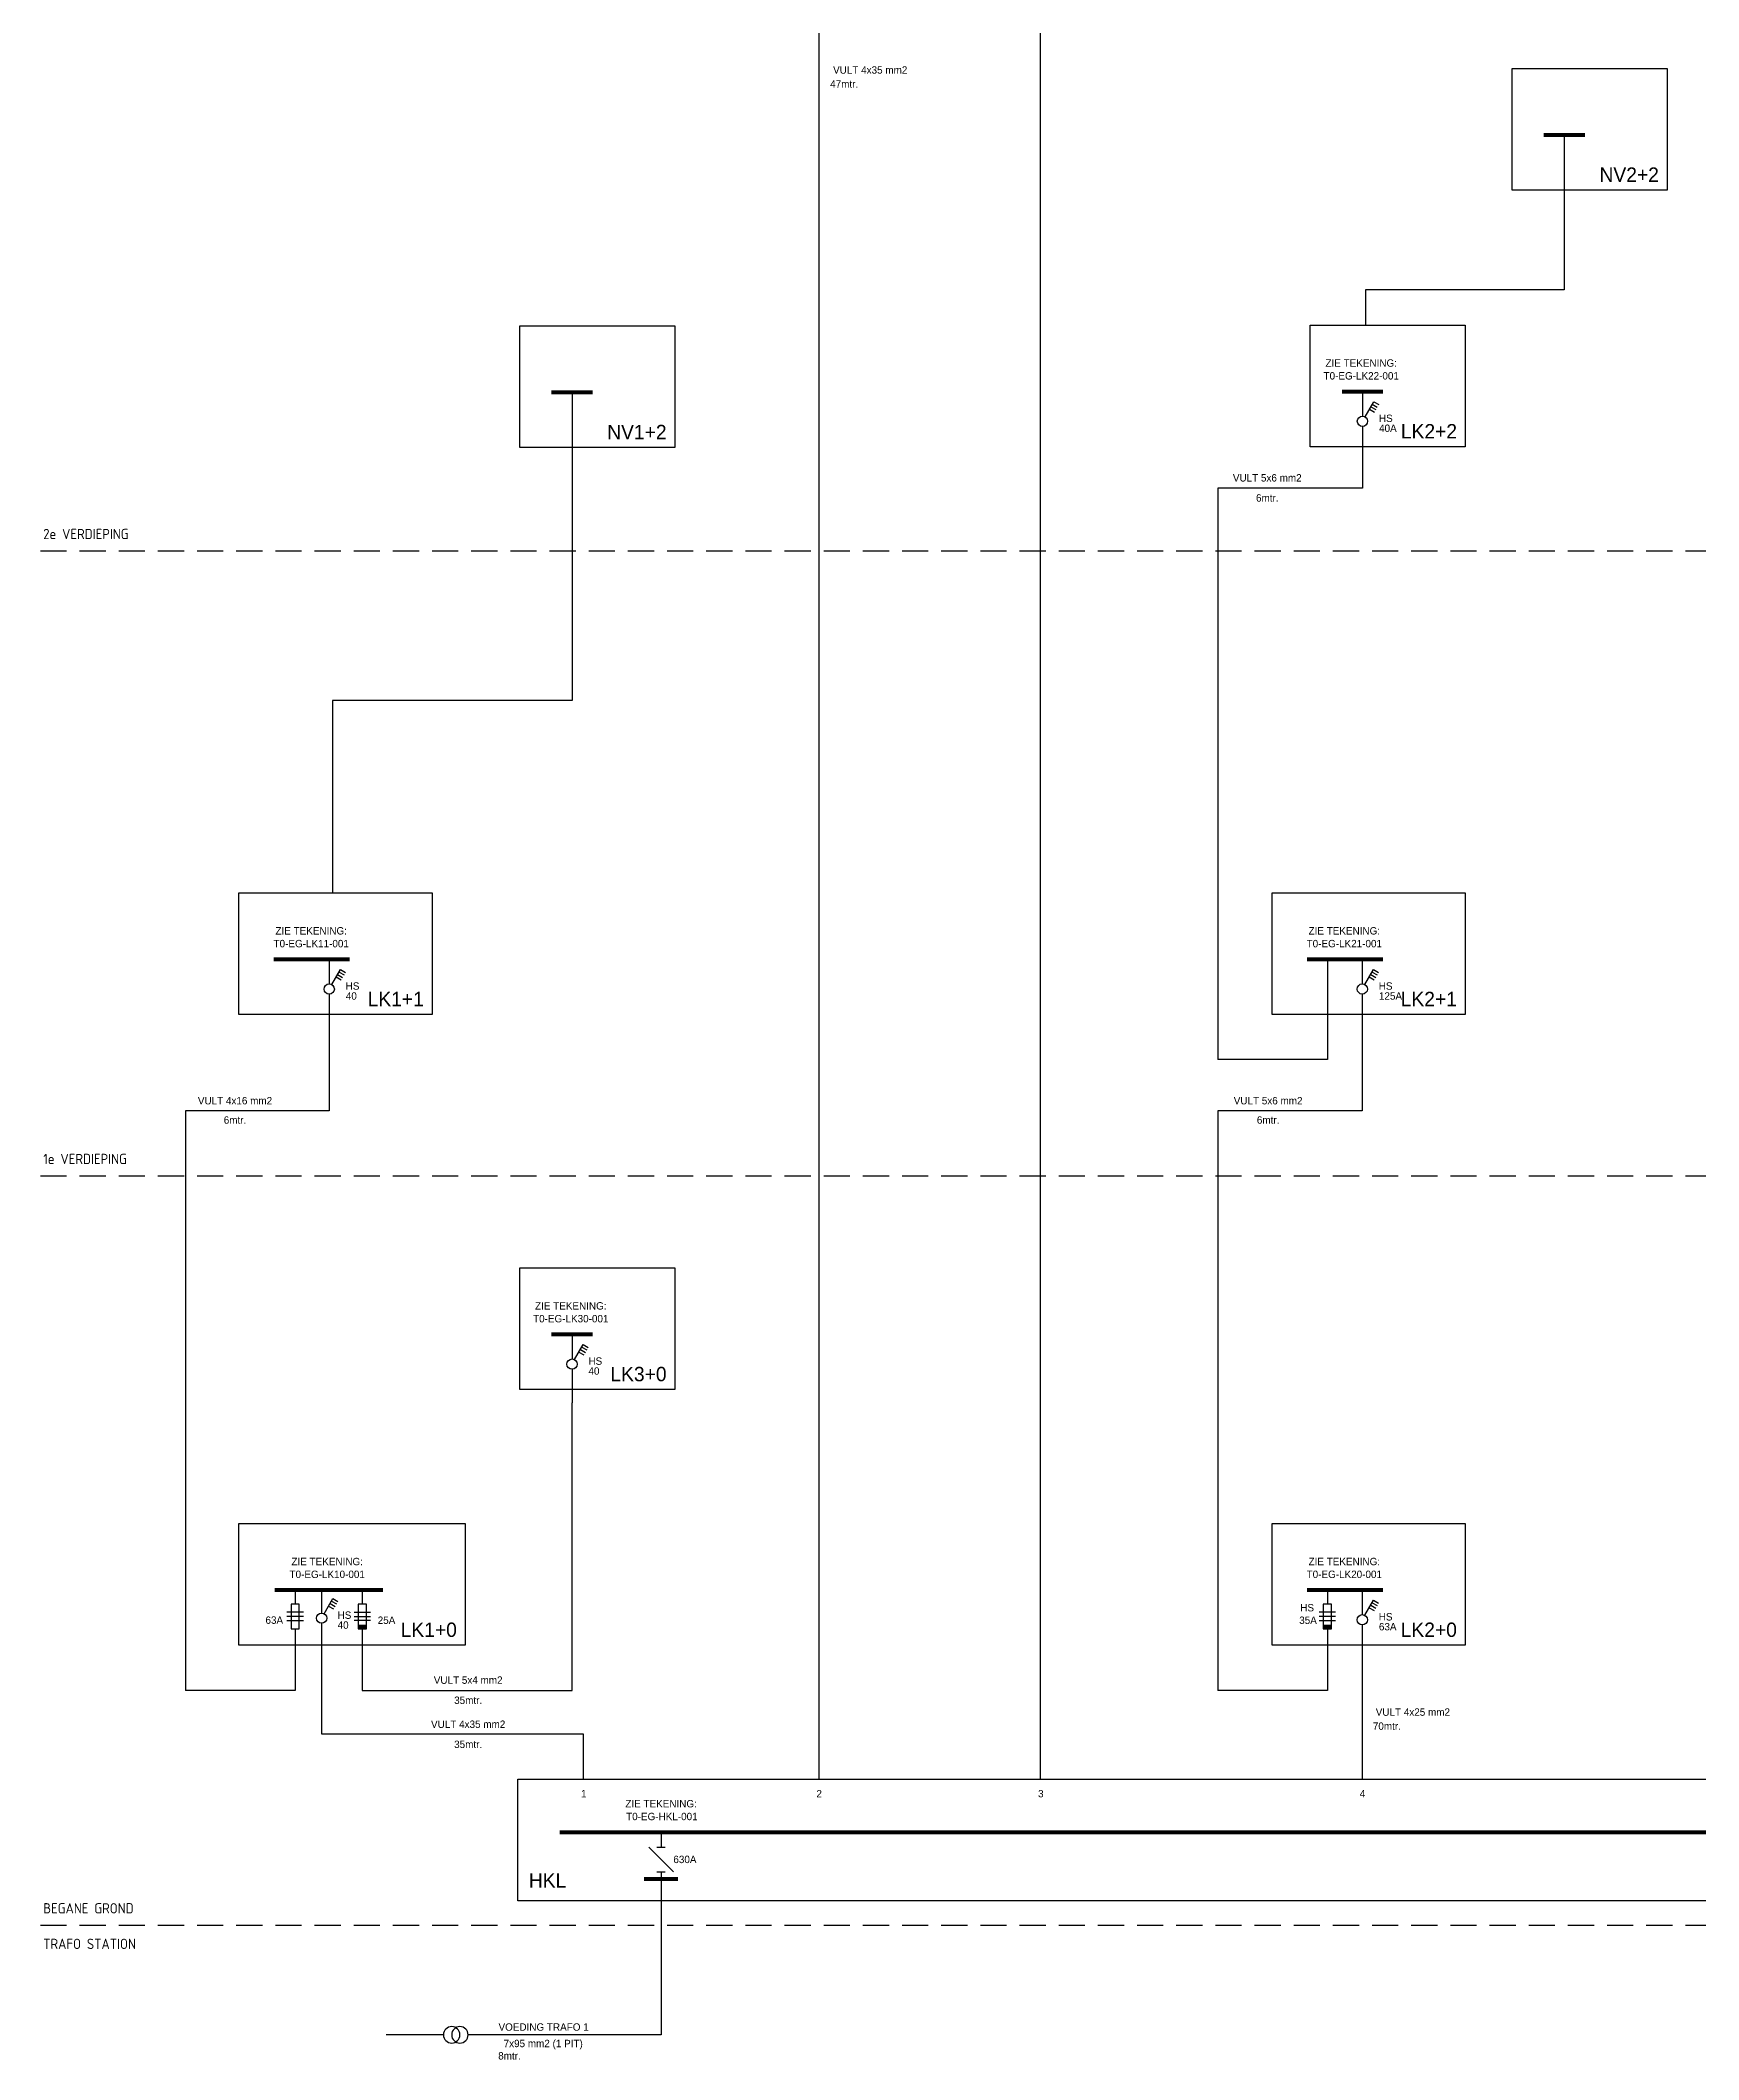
# Model space of a CAD drawing. Header units: millimetres. Extents: x 0 to 1470, y -33 to 858.
# Drawn here: x 0 to 403.3, y -32.7 to 458.4 of the extents above; entities that cross this region are included whole.
import ezdxf
from ezdxf.enums import TextEntityAlignment as Align

# ---------------------------------------------------------------- set-up
doc = ezdxf.new("R2010")
doc.units = ezdxf.units.MM
doc.linetypes.add('HIDDEN', pattern=[9.525, 6.35, -3.175])
doc.layers.get('0').update_dxf_attribs({"linetype": 'CONTINUOUS'})
for name, color, linetype in [('BL$4----_STEMPEL', 7, 'CONTINUOUS'), ('EL$1----', 3, 'CONTINUOUS'), ('EL-62-BLK', 3, 'CONTINUOUS'), ('EL6311--', 3, 'CONTINUOUS')]:
    doc.layers.add(name, color=color, linetype=linetype)
doc.styles.add('BURO-018', font='BUROFONT.shx', dxfattribs={"height": 1.8})
doc.styles.add('BURO-025', font='BUROFONT.shx', dxfattribs={"height": 2.5})
doc.styles.add('BURO-035', font='BUROFONT.shx', dxfattribs={"height": 3.5})
doc.styles.get("Standard").update_dxf_attribs({"font": 'ISOCP'})

# ---------------------------------------------------------------- blocks, each defined once
blk = doc.blocks.new('0713B5')
at = {"color": 0, "linetype": 'Continuous'}
for p, q in [((3, -6), (-3, 0)), ((-1, 0), (1, 0)), ((-1, -6), (1, -6))]:
    blk.add_line(p, q, dxfattribs=at)
at = {"color": 0, "linetype": 'Continuous', "style": 'BURO-018', "flags": 1}
for tag, p in [('E_ID', (0, 0)), ('E_MATCODE', (0, -5))]:
    blk.add_attdef(tag, p, '', height=1.8, dxfattribs=at)
at = {"color": 0, "linetype": 'Continuous', "style": 'BURO-018'}
blk.add_attdef('E_KODE', text='', height=1.8, dxfattribs=at).set_placement((3, -3), align=Align.MIDDLE_LEFT)
blk = doc.blocks.new('072102B')
at = {"color": 0, "linetype": 'Continuous'}
for p, q in [((1, 0), (-1, 0)), ((-1, 0), (-1, -6)), ((1, -6), (1, 0)), ((-1, -6), (1, -6))]:
    blk.add_line(p, q, dxfattribs=at)
blk.add_solid([(1, -5), (1, -6), (-1, -5), (-1, -6)], dxfattribs=at)
at = {"color": 0, "linetype": 'Continuous', "style": 'BURO-018', "flags": 1}
for tag, p in [('E_ID', (0, 0)), ('E_MATCODE', (0, -5))]:
    blk.add_attdef(tag, p, '', height=1.8, dxfattribs=at)
at = {"color": 0, "linetype": 'Continuous', "style": 'BURO-018'}
blk.add_attdef('E_KODE', text='', height=1.8, dxfattribs=at).set_placement((-3, -3), align=Align.MIDDLE_RIGHT)
blk = doc.blocks.new('0721013F')
at = {"color": 0, "linetype": 'Continuous'}
for p, q in [((-2, -2), (2, -2)), ((-2, -3), (2, -3)), ((2, -4), (-2, -4))]:
    blk.add_line(p, q, dxfattribs=at)
blk = doc.blocks.new('072101A')
at = {"color": 0, "linetype": 'Continuous'}
for p, q in [((1, 0), (-1, 0)), ((-1, 0), (-1, -6)), ((1, -6), (1, 0)), ((-1, -6), (1, -6))]:
    blk.add_line(p, q, dxfattribs=at)
at = {"color": 0, "linetype": 'Continuous', "style": 'BURO-018', "flags": 1}
for tag, p in [('E_ID', (0, 0)), ('E_MATCODE', (0, -5))]:
    blk.add_attdef(tag, p, '', height=1.8, dxfattribs=at)
at = {"color": 0, "linetype": 'Continuous', "style": 'BURO-018'}
blk.add_attdef('E_KODE', text='', height=1.8, dxfattribs=at).set_placement((-3, -3), align=Align.MIDDLE_RIGHT)
blk = doc.blocks.new('1114A3A')
at = {"color": 0, "linetype": 'Continuous'}
for p, q in [((0.62, 1.08), (2.74, 4.75)), ((1.69, 2.93), (2.9, 2.23)), ((2.04, 3.54), (3.25, 2.84)), ((2.39, 4.14), (3.6, 3.44)), ((2.74, 4.75), (3.95, 4.05))]:
    blk.add_line(p, q, dxfattribs=at)
blk.add_circle((0, 0), 1.25, dxfattribs=at)
at = {"color": 0, "linetype": 'Continuous', "style": 'BURO-018', "flags": 1}
for tag, p in [('E_ID', (0, 0.08)), ('E_MATCODE', (0, -4.92))]:
    blk.add_attdef(tag, p, '', height=1.8, dxfattribs=at)
at = {"color": 0, "linetype": 'Continuous', "style": 'BURO-018'}
blk.add_attdef('E_IGS', text='', height=1.8, dxfattribs=at).set_placement((3, 0.08), align=Align.MIDDLE_LEFT)
blk = doc.blocks.new('060901')
at = {"color": 0, "linetype": 'Continuous'}
for centre in [(0, 1), (0, -1)]:
    blk.add_circle(centre, 2, dxfattribs=at)
at = {"color": 0, "linetype": 'Continuous', "style": 'BURO-018', "flags": 1}
for tag, p in [('E_ID', (0, 0)), ('E_MATCODE', (0, -3))]:
    blk.add_attdef(tag, p, '', height=1.8, dxfattribs=at)
at = {"color": 0, "linetype": 'Continuous', "style": 'BURO-018'}
blk.add_attdef('E_KODE', text='', height=1.8, dxfattribs=at).set_placement((3, 0), align=Align.MIDDLE_LEFT)

msp = doc.modelspace()

# ---------------------------------------------------------------- linework, layer by layer
at = {"layer": 'EL$1----'}
for p, q in [((243.13, 761.7), (243.13, 35.46)), ((189.28, 484.74), (189.28, 35.46)), ((370.59, 434.98), (370.59, 429.4)), ((370.59, 429.4), (370.59, 418.74)), ((370.59, 418.74), (370.59, 397.74)), ((370.59, 397.74), (322.28, 397.74)), ((322.28, 397.74), (322.28, 389.15)), ((129.28, 372.38), (129.28, 364.3)), ((321.51, 372.57), (321.51, 366.99)), ((129.28, 364.3), (129.28, 356.15)), ((321.51, 364.49), (321.51, 356.33)), ((321.51, 364.49), (321.51, 349.49)), ((129.28, 356.15), (129.28, 297.84)), ((321.51, 349.49), (286.3, 349.49)), ((286.3, 349.49), (286.3, 210.49)), ((129.28, 297.84), (71, 297.84)), ((71, 297.84), (71, 251.07)), ((70.24, 234.49), (70.24, 228.91)), ((312.98, 234.49), (312.98, 231.49)), ((312.98, 231.49), (312.98, 210.49)), ((321.47, 234.49), (321.47, 228.91)), ((70.24, 226.41), (70.24, 218.25)), ((321.47, 226.41), (321.47, 218.25)), ((70.24, 218.25), (70.24, 198.01)), ((321.47, 218.25), (321.47, 198.01)), ((312.98, 210.49), (286.3, 210.49)), ((70.24, 198.01), (35.28, 198.01)), ((35.28, 198.01), (35.28, 57.08)), ((321.47, 198.01), (286.3, 198.01)), ((286.3, 198.01), (286.3, 57.08)), ((129.28, 143.27), (129.28, 137.69)), ((129.28, 135.19), (129.28, 127.03)), ((129.28, 57.08), (129.28, 127.03)), ((61.95, 81.08), (61.95, 78.08)), ((68.4, 81.48), (68.4, 75.9)), ((78.28, 81.08), (78.28, 78.08)), ((312.98, 81.08), (312.98, 78.08)), ((321.47, 81.08), (321.47, 75.51)), ((61.94, 72.08), (61.95, 64.85)), ((68.4, 73.4), (68.4, 46.54)), ((78.28, 73.01), (78.28, 64.85)), ((312.98, 72.08), (312.98, 57.08)), ((321.47, 73.01), (321.47, 64.85)), ((61.95, 64.85), (61.95, 57.08)), ((78.28, 64.85), (78.28, 57.08)), ((321.47, 64.85), (321.47, 35.46)), ((61.95, 57.08), (35.28, 57.08)), ((78.28, 57.08), (129.28, 57.08)), ((312.98, 57.08), (286.3, 57.08)), ((68.4, 46.54), (132, 46.54)), ((132, 46.54), (132, 35.46)), ((150.93, 22.18), (150.93, 18.97)), ((150.93, 12.97), (150.93, 11.18)), ((150.93, 11.18), (150.93, -26.7)), ((98.02, -26.7), (84.09, -26.7)), ((150.93, -26.7), (104.02, -26.7))]:
    msp.add_line(p, q, dxfattribs=at)
at = {"layer": 'EL$1----', "color": 1, "linetype": 'HIDDEN'}
for p, q in [((0, 334.25), (1470.38, 334.25)), ((0, 182.25), (1470.38, 182.25)), ((0, 0), (1470.38, 0))]:
    msp.add_line(p, q, dxfattribs=at)
at = {"layer": 'EL$1----'}
for points in [[(395.59, 421.98), (357.9, 421.98), (357.9, 451.56), (395.59, 451.56)], [(154.28, 359.38), (116.59, 359.38), (116.59, 388.96), (154.28, 388.96)], [(346.51, 359.57), (308.82, 359.57), (308.82, 389.15), (346.51, 389.15)], [(95.24, 221.49), (48.28, 221.49), (48.28, 251.07), (95.24, 251.07)], [(346.47, 221.49), (299.51, 221.49), (299.51, 251.07), (346.47, 251.07)], [(154.28, 130.27), (116.59, 130.27), (116.59, 159.85), (154.28, 159.85)], [(103.28, 68.08), (48.28, 68.08), (48.28, 97.66), (103.28, 97.66)], [(346.47, 68.08), (299.51, 68.08), (299.51, 97.66), (346.47, 97.66)], [(116.1, 5.88), (116.1, 35.46), (1464.27, 35.46), (1464.27, 5.88)]]:
    msp.add_lwpolyline(points, close=True, dxfattribs=at)
at = {"layer": 'EL$1----', "const_width": 1}
for points in [[(365.59, 435.38), (375.59, 435.38)], [(124.28, 372.78), (134.28, 372.78)], [(316.51, 372.97), (326.51, 372.97)], [(56.75, 234.88), (75.24, 234.88)], [(307.98, 234.88), (326.47, 234.88)], [(124.28, 143.66), (134.28, 143.66)], [(56.95, 81.48), (83.28, 81.48)], [(307.98, 81.48), (326.47, 81.48)], [(126.24, 22.58), (597.28, 22.58)], [(146.79, 11.18), (155.07, 11.18)]]:
    msp.add_lwpolyline(points, dxfattribs=at)

# ---------------------------------------------------------------- block references
at = {"layer": 'EL$1----'}
ref = msp.add_blockref('072101A', (61.95, 78.08), dxfattribs=at)
ref.add_attrib('E_KODE', '63A', dxfattribs={"layer": '0', "color": 1, "linetype": 'Continuous', "height": 1.8, "style": 'BURO-018'}).set_placement((59.02, 74.17), align=Align.MIDDLE_RIGHT)
at = {"layer": 'EL$1----', "xscale": -1}
for p in [(61.95, 78.08), (312.98, 78.08)]:
    msp.add_blockref('0721013F', p, dxfattribs=at)
at = {"layer": 'EL$1----'}
msp.add_blockref('0721013F', (78.28, 78.08), dxfattribs=at)
ref = msp.add_blockref('072102B', (78.28, 78.08), dxfattribs=at)
ref.add_attrib('E_KODE', '25A', dxfattribs={"layer": '0', "color": 1, "linetype": 'Continuous', "height": 1.8, "style": 'BURO-018'}).set_placement((86.31, 74.14), align=Align.MIDDLE_RIGHT)
ref = msp.add_blockref('072102B', (312.98, 78.08), dxfattribs=at)
ref.add_attrib('E_KODE', '35A', dxfattribs={"layer": '0', "color": 1, "linetype": 'Continuous', "height": 1.8, "style": 'BURO-018'}).set_placement((310.41, 74.14), align=Align.MIDDLE_RIGHT)
ref = msp.add_blockref('0713B5', (150.93, 18.97), dxfattribs=at)
ref.add_attrib('E_KODE', '630A', dxfattribs={"layer": '0', "color": 1, "linetype": 'Continuous', "height": 1.8, "style": 'BURO-018'}).set_placement((153.93, 15.97), align=Align.MIDDLE_LEFT)
at = {"layer": 'EL$1----', "xscale": -1, "rotation": 270}
msp.add_blockref('060901', (101.02, -26.7), dxfattribs=at)
at = {"layer": 'EL6311--'}
ref = msp.add_blockref('1114A3A', (321.51, 365.74), dxfattribs=at)
ref.add_attrib('E_IGS', '40A', dxfattribs={"layer": '0', "color": 1, "linetype": 'Continuous', "height": 1.8, "style": 'BURO-018'}).set_placement((325.55, 364.06), align=Align.MIDDLE_LEFT)
ref = msp.add_blockref('1114A3A', (70.24, 227.66), dxfattribs=at)
ref.add_attrib('E_IGS', '40', dxfattribs={"layer": '0', "color": 1, "linetype": 'Continuous', "height": 1.8, "style": 'BURO-018'}).set_placement((74.28, 225.97), align=Align.MIDDLE_LEFT)
ref = msp.add_blockref('1114A3A', (321.47, 227.66), dxfattribs=at)
ref.add_attrib('E_IGS', '125A', dxfattribs={"layer": '0', "color": 1, "linetype": 'Continuous', "height": 1.8, "style": 'BURO-018'}).set_placement((325.51, 225.97), align=Align.MIDDLE_LEFT)
ref = msp.add_blockref('1114A3A', (129.28, 136.44), dxfattribs=at)
ref.add_attrib('E_IGS', '40', dxfattribs={"layer": '0', "color": 1, "linetype": 'Continuous', "height": 1.8, "style": 'BURO-018'}).set_placement((133.28, 134.75), align=Align.MIDDLE_LEFT)
ref = msp.add_blockref('1114A3A', (68.4, 74.65), dxfattribs=at)
ref.add_attrib('E_IGS', '40', dxfattribs={"layer": '0', "color": 1, "linetype": 'Continuous', "height": 1.8, "style": 'BURO-018'}).set_placement((72.28, 72.97), align=Align.MIDDLE_LEFT)
ref = msp.add_blockref('1114A3A', (321.47, 74.26), dxfattribs=at)
ref.add_attrib('E_IGS', '63A', dxfattribs={"layer": '0', "color": 1, "linetype": 'Continuous', "height": 1.8, "style": 'BURO-018'}).set_placement((325.51, 72.57), align=Align.MIDDLE_LEFT)

# ---------------------------------------------------------------- texts
at = {"layer": 'BL$4----_STEMPEL', "color": 2, "char_height": 2.5, "width": 94.5492, "attachment_point": 1}
for s, insert in [('2e VERDIEPING', (0.69, 339.58)), ('1e VERDIEPING', (0.69, 187.58)), ('BEGANE GROND', (0.69, 5.33)), ('TRAFO STATION', (0.69, -3.32))]:
    msp.add_mtext(s, dxfattribs=dict(at, insert=insert))
at = {"layer": 'EL$1----', "color": 1, "style": 'BURO-018'}
for p in [(325.51, 365.57), (74.24, 227.49), (325.47, 227.49), (133.28, 136.27), (72.28, 74.48), (306.38, 76.29), (325.47, 74.08)]:
    msp.add_text('HS', height=1.8, dxfattribs=at).set_placement(p)
at = {"layer": 'EL-62-BLK', "color": 1, "style": 'BURO-025'}
for s, p in [('VULT 4x35 mm2', (201.8, 451.19)), ('47mtr.', (195.47, 447.78)), ('VULT 5x6 mm2', (298.36, 351.99)), ('6mtr.', (298.36, 347.1)), ('VULT 4x16 mm2', (47.33, 200.5)), ('VULT 5x6 mm2', (298.57, 200.5)), ('6mtr.', (47.33, 195.8)), ('6mtr.', (298.57, 195.8)), ('VULT 5x4 mm2', (104.03, 59.58)), ('35mtr.', (104.03, 54.68)), ('VULT 4x35 mm2', (104.03, 48.85)), ('70mtr.', (327.44, 48.39)), ('VULT 4x25 mm2', (333.77, 51.8)), ('35mtr.', (104.03, 43.96)), ('1', (132.15, 31.96)), ('2', (189.38, 31.96)), ('3', (243.29, 31.96)), ('4', (321.52, 31.96)), ('VOEDING TRAFO 1', (122.38, -24.8)), ('7x95 mm2 (1 PIT)', (122.28, -28.8)), ('8mtr.', (114.07, -31.8))]:
    msp.add_text(s, height=1.8, dxfattribs=at).set_placement(p, align=Align.MIDDLE_CENTER)
at = {"layer": 'EL-62-BLK', "color": 4, "style": 'BURO-035'}
for s, p in [('NV2+2', (393.59, 423.98)), ('NV1+2', (152.28, 361.38)), ('LK2+2', (344.51, 361.57)), ('LK1+1', (93.24, 223.49)), ('LK2+1', (344.47, 223.49)), ('LK3+0', (152.28, 132.27)), ('LK1+0', (101.28, 70.08)), ('LK2+0', (344.47, 70.08)), ('HKL', (127.89, 9.12))]:
    msp.add_text(s, height=3.5, dxfattribs=at).set_placement(p, align=Align.RIGHT)
at = {"layer": 'EL-62-BLK', "color": 1, "style": 'BURO-018'}
for s, p in [('ZIE TEKENING:', (321.21, 379.91)), ('T0-EG-LK22-001', (321.21, 376.8)), ('ZIE TEKENING:', (65.86, 241.82)), ('ZIE TEKENING:', (317.09, 241.82)), ('T0-EG-LK11-001', (65.86, 238.71)), ('T0-EG-LK21-001', (317.09, 238.71)), ('T0-EG-LK30-001', (128.98, 147.49)), ('ZIE TEKENING:', (128.98, 150.6)), ('ZIE TEKENING:', (69.75, 88.42)), ('ZIE TEKENING:', (317.09, 88.42)), ('T0-EG-LK10-001', (69.75, 85.31)), ('T0-EG-LK20-001', (317.09, 85.31)), ('ZIE TEKENING:', (150.95, 29.52)), ('T0-EG-HKL-001', (151.14, 26.41))]:
    msp.add_text(s, height=1.8, dxfattribs=at).set_placement(p, align=Align.MIDDLE)

doc.saveas('drawing.dxf')
